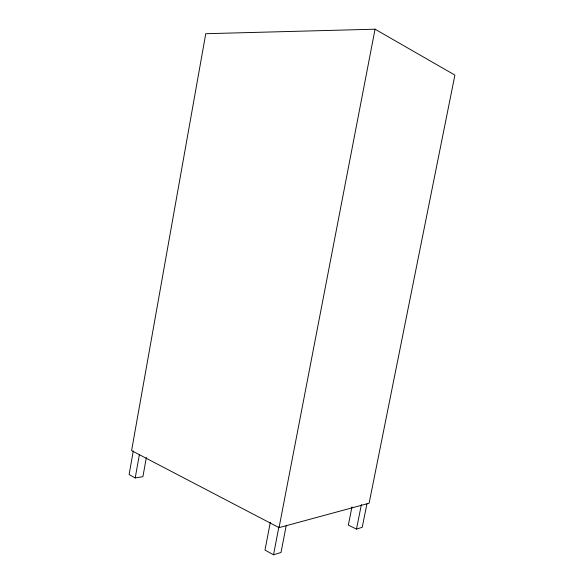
<?xml version="1.0" encoding="UTF-8"?>
<svg xmlns="http://www.w3.org/2000/svg" width="584" height="584" viewBox="0 0 584 584"><rect width="100%" height="100%" fill="white"/><g stroke="black" fill="none" stroke-linecap="round" stroke-linejoin="round"><path stroke-width="0.88" d="M133.313 450.906L129.1 474.551L135.211 477.946L142.905 476.712L146.35 457.484M135.211 477.946L139.313 455.002M270.312 522.337L264.99 550.062L273.516 554.8L281.021 552.471L286.197 525.695M273.516 554.8L278.904 526.819M279.05 527.637L375.052 29.2L205.758 33.711L131.583 450.629L279.05 527.637L369.11 503.226L454.899 75.095L375.052 29.2M351.962 506.912L348.334 525.155L356.488 529.082L362.233 527.308L366.92 503.897M356.488 529.082L361.379 504.569"/></g></svg>
